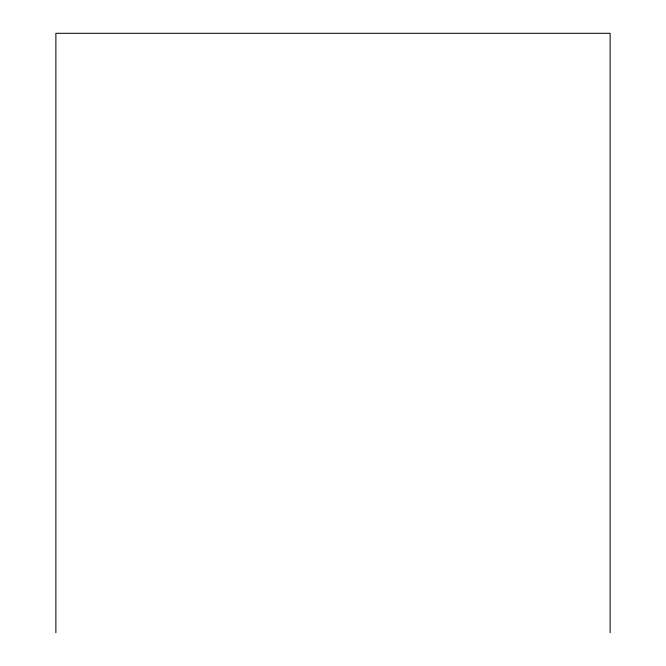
<?xml version="1.0" encoding="UTF-8"?>
<svg xmlns="http://www.w3.org/2000/svg" width="666" height="666" viewBox="0 0 666 666"><rect width="100%" height="100%" fill="white"/><g stroke="black" fill="none" stroke-linecap="round" stroke-linejoin="round"><path stroke-width="1" d="M610.123 632.7L610.123 33.3L55.877 33.3L55.877 632.7"/></g></svg>
